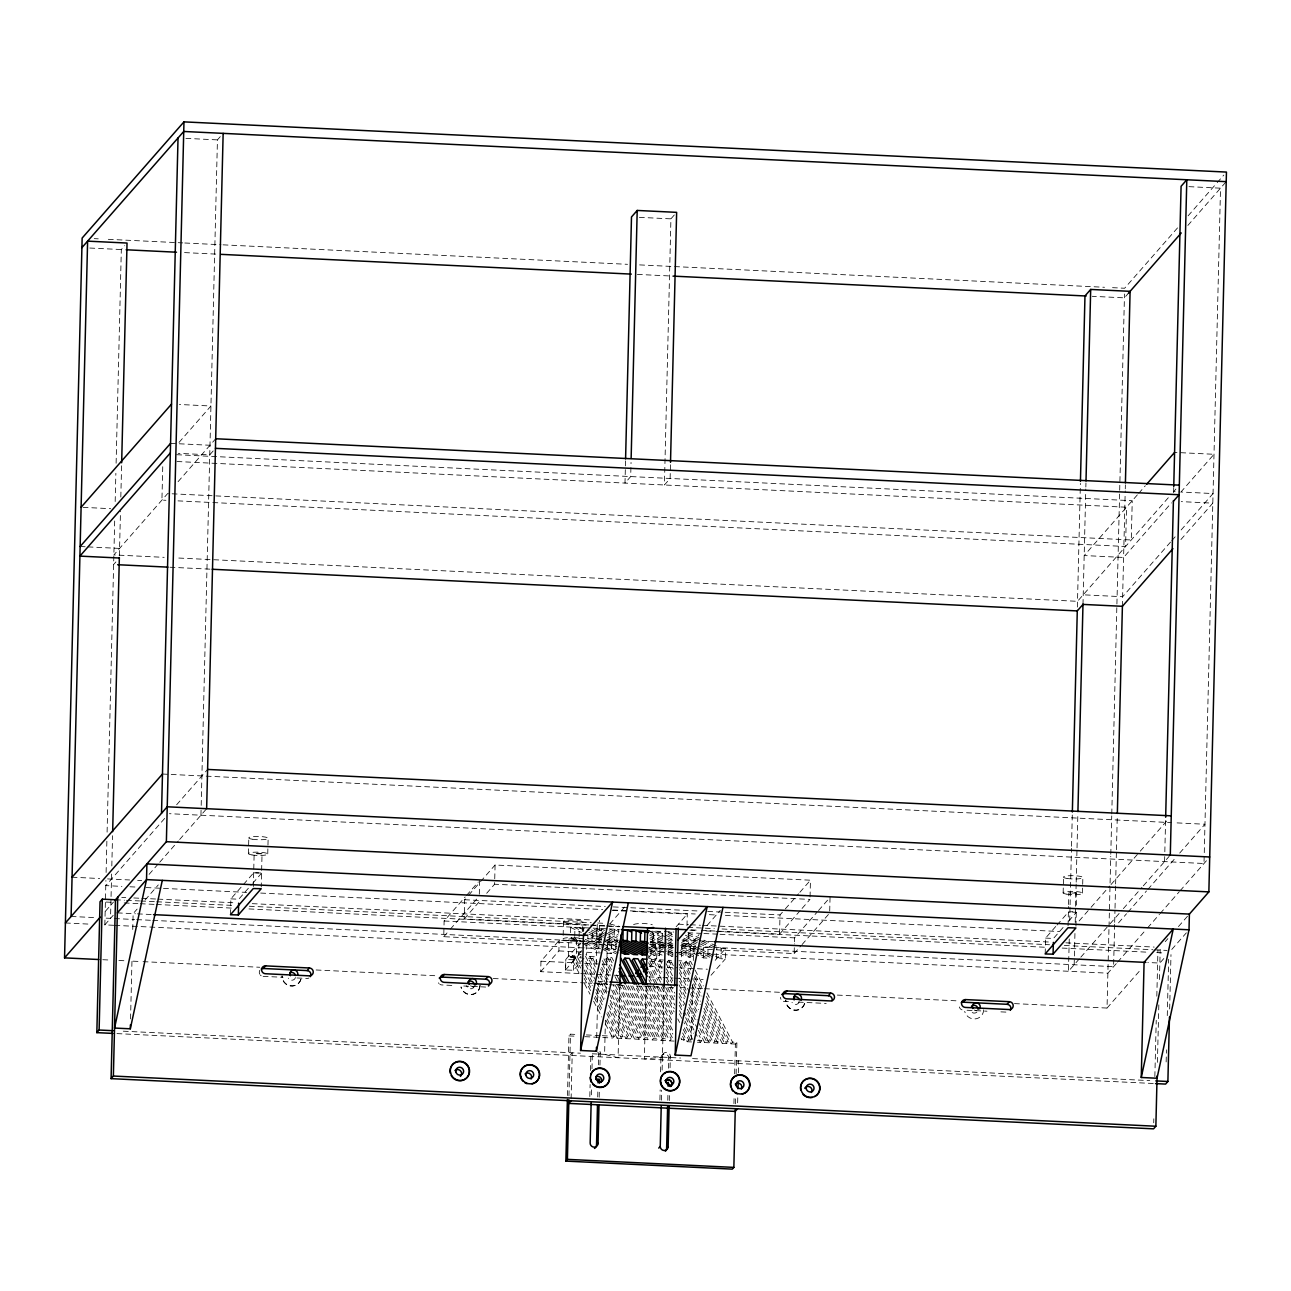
<?xml version="1.0" encoding="UTF-8"?>
<svg xmlns="http://www.w3.org/2000/svg" width="1291" height="1291" viewBox="0 0 1291 1291"><rect width="100%" height="100%" fill="white"/><g stroke="black" fill="none" stroke-linecap="round" stroke-linejoin="round"><path stroke-width="0.75" stroke-dasharray="5 3.75" d="M113.705 925.292L104.829 924.872L105.91 880.527M106.104 872.458L106.895 840.199M107.088 832.146L114.721 519.676M115.173 501.537L115.867 473.313M116.109 463.227L121.322 249.55L124.759 245.645M111.607 874.007L110.526 918.353L104.619 918.079M111.817 865.954L112.543 835.713M119.401 555.501L120.483 511.123M120.821 497.035L121.612 464.792M130.552 1018.889L131.956 961.295M132.747 929.536L133.134 913.641L137.104 909.106M162.747 466.713L161.924 500.101L165.942 500.295M200.944 815.202L201.138 807.133M201.186 805.39L217.437 139.88L220.874 135.975M230.476 914.561L230.863 898.859L242.272 885.836M248.421 853.771L248.808 838.069M253.343 886.562L254.149 853.625L258.668 853.157L262.041 853.819L261.234 886.933M267.753 853.851L268.141 838.133M580.692 943.285L443.749 936.701L444.12 920.999L465.163 896.987M588.728 924.937L464.179 918.95L464.647 899.746L467.294 896.729M479.3 894.227L479.639 880.478M486.675 893.275L494.614 884.222L495.082 865.018L810.458 880.204L810.038 897.487M578.804 973.511L540.703 971.671L540.961 961.214L559.148 940.445L602.945 942.559M540.703 971.671L558.89 950.918L559.148 940.445M563.166 935.33L563.489 921.742M583.952 958.261L573.462 970.235L565.555 970.041L565.829 959.391L578.949 944.415L580.514 944.011M565.555 970.041L565.829 959.391M568.347 956.663L568.798 939.041L572.268 938.557L576.69 939.251L576.254 956.873L568.347 956.663L576.27 956.696M570.428 932.667L570.557 927.422L574.947 927.632L582.144 931.005M567.491 1095.526L568.944 1035.898L570.461 1034.172L578.433 1034.559M568.96 1095.769L570.461 1034.172M573.462 970.235L573.72 959.762L584.21 947.788M574.737 936.362L574.947 927.632M571.106 1098.786L572.236 1052.811L569.944 1055.409M565.571 969.864L578.691 954.888L578.949 944.415M579.11 936.572L579.32 927.842L583.71 928.051L589.099 930.585M582.596 931.521L582.838 921.822M583.613 931.553L583.71 928.051M586.082 944.286L586.582 955.259L585.824 954.743M604.027 946.303L587.825 938.735L587.954 933.506M615.597 949.869L592.214 938.944L592.424 930.23M589.826 1096.575L590.116 1084.537M590.471 1070.481L590.858 1054.424A3.986 3.889 41.2 0 1 591.02 1053.424M591.343 1094.833L591.536 1086.812M591.988 1068.754L592.327 1054.699M600.186 940.849L596.587 939.154L596.845 928.697L601.219 928.907L606.625 931.424M596.264 964.361L597.281 922.984M596.7 1037.351L598.023 983.742M598.895 947.997L599.573 920.37M617.163 946.932L600.961 939.364L601.219 928.907M597.717 1096.947L597.911 1088.926M598.491 1064.849L598.734 1054.812A3.986 3.889 41.2 0 0 597.652 1051.971M599.185 1097.221L599.379 1089.201M599.96 1065.107L600.267 1053.069A3.986 3.889 41.2 0 0 598.379 1049.583M605.431 1020.132L604.591 1054.36L618.082 1057.732L619.858 985.243M606.125 991.94L607.399 939.59M616.92 943.156L609.723 939.8L609.949 931.069M607.077 953.242L611.45 953.452L611.708 942.979L586.517 931.214M625.538 460.903L624.989 483.076L630.702 476.573L631.041 462.452M617.711 941.688L614.113 940.009L614.371 929.536L618.744 929.746L618.663 933.232M615.968 948.417L616.097 943.188L607.093 938.993M646.129 986.502L644.37 1058.991L662.412 1057.151M652.488 942.64L652.778 931.021M674.338 214.951L670.917 218.857L664.413 484.98L670.126 478.461L670.513 462.339M666.059 947.788L653.44 941.897L653.698 931.424L650.777 931.295M655.521 945.093L651.132 944.883L650.874 955.34L655.263 955.55L655.521 945.093L650.115 942.559M656.667 958.632L656.941 947.997L649.034 947.788L648.776 958.261L656.683 958.471L650.099 966.12M666.834 946.319L657.829 942.107L658.087 931.634L662.461 931.844L662.202 942.317L673.031 947.368M650.89 941.107L659.879 945.319L659.62 955.792L650.632 951.58M659.911 1099.948L660.153 1089.911M660.589 1071.853L660.944 1057.797L662.461 1056.07A3.986 3.889 41.2 0 1 666.495 1052.326A3.986 3.889 41.2 0 1 670.352 1056.441L670.045 1068.48M661.379 1100.222L661.621 1090.185M662.122 1070.11L664.139 986.679M667.786 1100.319L667.996 1092.299M668.577 1068.222L668.819 1058.184L670.352 1056.441M669.271 1100.594L669.416 1094.574M649.567 935.007L673.014 945.948L668.544 945.738L668.286 956.211L672.756 956.421L672.934 949.45M681.519 956.841L681.777 946.368M698.528 950.111L684.101 943.382L684.198 939.88M681.519 942.591L690.54 946.803L690.282 957.26L685.908 957.051L686.15 946.577L680.744 944.06M686.99 925.825L687.28 914.044L630.121 911.301M699.302 948.643L688.49 943.592L688.749 933.119L684.359 932.909M691.363 1039.917L692.718 984.323M693.315 960.488L693.8 940.639L699.093 934.587M694.784 952.242L694.913 947.013L682.293 941.107M703.417 957.906L703.676 947.433L708.065 947.642L707.807 958.116L703.417 957.906L681.777 947.788M716.57 958.535L716.812 948.062M721.201 948.272L725.574 948.482L725.316 958.955L720.943 958.745L721.201 948.272L688.749 933.119M733.933 1103.611L734.127 1095.672M734.66 1073.838L735.386 1044.048L736.903 1042.321L732.53 1042.111L731.013 1043.838L706.371 996.426M735.402 1103.853L735.612 1095.413M736.128 1074.08L736.903 1042.321M737.645 1102.804L737.839 1094.816M738.387 1072.821L738.678 1060.815L736.386 1063.429M701.223 930.359L779.554 934.135L780.022 914.932L783.992 910.397M681.39 948.143L794.159 953.565L794.401 943.753M794.449 941.785L794.546 937.863L816.896 912.366M829.71 911.091L830.048 897.358L818.22 910.865M1045.194 953.791L1045.565 938.089L1055.715 926.502M1063.139 893.001L1063.526 877.299M1068.06 925.776L1068.528 906.46M1068.577 904.539L1068.867 892.839L1076 892.71L1076.436 906.492M1069.255 939.009L1068.464 971.268L1079.486 958.68M1069.706 920.87L1070.045 906.766M1070.094 904.749L1071.482 848.3M1071.53 846.283L1072.305 814.024M1077.372 607.077L1080.389 483.431M1074.177 964.748L1074.967 932.505M1075.209 922.42L1075.548 908.315M1075.597 906.298L1076.145 884.125M1076.194 882.108L1076.984 849.849M1077.033 847.832L1077.872 813.572M1082.988 604.414L1085.796 489.015M1085.844 486.997L1085.957 482.963M1075.952 926.163L1076.291 912.237L1074.806 911.769M1082.471 893.065L1082.859 877.364M1014.468 1003.607L1107.033 1008.061L1108.969 928.81M1109.017 926.793L1110.744 856.24M1110.793 854.222L1111.729 815.928M1111.777 813.911L1124.493 294.009M1114.633 924.324L1113.6 966.652L697.979 946.642M1114.682 922.307L1114.972 910.203M1115.021 908.186L1115.569 886.013M1115.618 883.996L1116.408 851.753M1116.457 849.736L1117.296 815.46M1122.395 606.302L1125.219 490.903M1125.268 488.886L1125.365 484.851M1153.718 1122.815L1153.815 1118.797M1154.848 1076.581L1156.236 1020.31M1156.817 996.2L1157.946 949.982M1157.414 1062.364L1158.834 1004.769M1159.447 979.53L1160.189 949.337M1164.579 861.597L1164.772 853.545M1164.821 851.786L1165.66 817.251M1173.6 492.694L1173.745 486.642M1166.144 1061.944L1166.451 1049.857M1167.274 1015.63L1168.662 959.261M1169.662 1008.997L1170.985 954.63M230.863 898.859L238.738 899.23L251.422 884.771M253.681 872.813L261.573 873.023L253.681 872.813L243.531 884.383M262.041 853.819L254.133 853.787M576.69 939.251L568.782 939.219M656.925 948.175L649.05 957.147M1045.565 938.089L1053.456 938.46L1063.606 926.89M1072.902 911.575L1068.383 912.221L1076.291 912.237M1076.759 893.049L1068.851 893.017M179.029 442.41L210.933 406.003L179.401 404.486M178.077 481.672L215.694 438.746M113.624 564.522L115.916 561.924M213.176 450.946L209.739 454.852L178.206 453.335M164.667 818.413L105.781 885.61L121.887 886.384M176.641 804.761L207.609 769.436M105.539 911.107L113.479 902.054M104.829 924.872L113.188 915.319M149.094 874.362L158.39 863.744M159.729 862.227L178.336 840.99M179.659 839.473L206.641 808.699M145.06 900.037L158.309 884.9M252.681 883.318L261.557 873.2M466.487 895.486L478.315 881.979M468.617 895.228L479.203 883.141M480.526 881.64L495.082 865.018M443.749 936.701L449.01 930.698M450.317 929.197L477.928 897.697M464.179 918.95L481.382 899.311M473.168 987.857L475.314 985.404M1177.521 227.894L1124.622 288.248L1112.552 287.667M1188.107 215.823L1215.864 184.145M1217.187 182.628L1223.803 175.092M1128.963 292.637L1124.396 297.85L1092.202 296.301M1187.865 225.425L1226.208 181.66M579.062 973.156L570.864 957.373L572.381 955.647L576.77 955.856L583.145 968.121M570.864 957.373L575.237 957.583L576.77 955.856M581.144 956.066L579.627 957.793L584 958.019M603.155 931.553L599.185 936.088L583.419 935.33M609.788 923.985L627.023 904.313M595.667 972.252L588.389 958.229L589.906 956.486L594.28 956.696L597.023 961.956M588.389 958.229L592.763 958.438L594.28 956.696M611.369 969.589L605.899 959.068L607.432 957.325L611.805 957.535L613.628 961.053M605.899 959.068L610.288 959.278L611.805 957.535M676.129 926.777L687.28 914.044M660.572 982.241L649.615 961.166L651.132 959.439L655.521 959.649L661.912 971.929M649.615 961.166L654.004 961.375L655.521 959.649M662.025 968.621L658.378 961.585L659.895 959.858L664.284 960.068M667.14 962.021L668.657 960.278L673.047 960.488L671.514 962.231L667.14 962.021L672.611 972.543M707.048 925.518L720.313 910.381M602.784 1037.528L612.741 1038.012L614.274 1036.27L606.076 1020.503M598.734 1054.812L600.267 1053.069M689.104 974.963L681.793 960.907L680.276 962.65L691.234 983.71M607.109 1018.938L617.13 1038.222L618.647 1036.495L623.02 1036.705L608.464 1008.658M690.136 973.398L684.666 962.86L686.183 961.117L690.556 961.327L694.203 968.363M617.13 1038.222L621.504 1038.432L623.02 1036.705M684.666 962.86L689.039 963.07L690.556 961.327M608.594 1005.334L625.893 1038.642L627.41 1036.915L631.783 1037.125L609.933 995.054M625.893 1038.642L630.266 1038.852L631.783 1037.125M611.886 995.248L634.639 1039.061L636.173 1037.335L640.546 1037.544L613.225 984.952M634.639 1039.061L639.029 1039.271L640.546 1037.544M615.178 985.146L643.402 1039.497L644.935 1037.754L649.308 1037.964L621.084 983.629M715.198 960.326L725.574 948.482M643.402 1039.497L647.792 1039.707L649.308 1037.964M623.94 985.566L652.165 1039.917L653.682 1038.174L658.071 1038.384L630.75 985.791M711.034 975.254L725.316 958.955M652.165 1039.917L656.554 1040.126L658.071 1038.384M1137.355 494.873L1084.182 555.55L1123.59 557.454L1171.453 502.845M1138.694 493.356L1145.327 485.771M632.703 985.985L660.927 1040.336L662.444 1038.593L666.834 1038.803L639.513 986.227M660.927 1040.336L665.301 1040.546L666.834 1038.803M641.466 986.453L669.69 1040.885L671.207 1039.158L643.886 986.469M785.315 908.896L798.548 893.792M799.871 892.291L810.458 880.204M662.154 1055.086L663.687 1053.343M682.519 1036.27L684.343 1039.788L682.826 1041.514L681.003 1038.012M779.554 934.135L800.727 909.977M802.05 908.461L809.99 899.407L494.614 884.222M682.649 1032.945L687.199 1041.724L688.732 1039.997L693.106 1040.207L683.988 1022.65M1168.307 497.729L1077.517 601.316L176.238 557.922M1175.907 489.047L1173.632 491.661L1179.538 491.936M1180.765 492.21L1214.008 454.287L1174.584 452.399M697.43 1042.224L700.351 1042.37L701.868 1040.627L699.125 1035.366M698.334 1030.283L704.725 1042.579L706.242 1040.836L710.631 1041.046L700.593 1021.73M704.725 1042.579L709.114 1042.789L710.631 1041.046M701.626 1020.164L713.487 1042.999L715.004 1041.256L719.394 1041.466L703.885 1011.628M794.159 953.565L800.743 946.061M802.05 944.576L829.661 913.06M713.487 1042.999L717.861 1043.209L719.394 1041.466M703.998 1008.303L722.25 1043.418L723.767 1041.676L728.156 1041.885L706.258 999.75M722.25 1043.418L726.623 1043.628L728.156 1041.885M1170.501 542.107L1122.637 596.716L1083.214 594.812M1171.825 540.59L1175.827 536.039M1181.136 529.955L1213.04 493.549L1181.507 492.032M1180.91 539.557L1212.814 503.151L1181.281 501.634M1056.99 925.066L1068.399 912.043M1068.674 921.096L1076.274 912.414M1079.131 920.935L1089.765 908.799M1091.089 907.283L1109.695 886.046M1111.035 884.529L1138.952 852.673M1140.276 851.156L1167.822 819.737M1080.825 957.164L1108.743 925.308M1110.066 923.791L1122.04 910.139M1123.364 908.622L1141.986 887.385M1143.31 885.868L1169.146 856.385M1118.539 922.839L1126.527 913.738M1127.85 912.221L1146.473 890.984M1147.796 889.467L1174.39 859.128M1179.7 853.061L1204.971 824.239L1173.422 822.722M1116.263 963.619L1107.888 973.172L696.285 953.355M1117.586 962.102L1146.23 929.407M1147.554 927.906L1159.463 914.318M1160.125 913.56L1179.296 891.694M1180.071 890.806L1209.715 856.982M1107.033 1008.061L1141.422 968.831M1165.224 941.672L1167.871 938.654M1178.441 926.583L1189.398 914.093M1163.82 958.535L1159.851 963.07L1147.796 962.505M1171.776 949.466L1186.364 932.828M578.691 954.888L581.16 954.42M573.72 959.762L565.813 959.568M185.904 138.363L217.437 139.88M1188.979 186.662L1220.511 188.179L1204.003 863.501L169.395 813.685M639.384 217.34L670.917 218.857M94.211 238.641L98.245 238.835M108.299 239.319L182.773 242.902M184.774 242.998L221.003 244.741M223.02 244.838L627.539 264.316M639.61 264.897L1104.499 287.28M89.789 248.033L124.178 249.679M184.548 252.6L218.76 254.246M637.367 274.402L673.595 276.145M170.557 443.362L209.981 445.266M176.641 454.706L1132.239 500.714L1131.271 539.977L167.636 493.582L113.866 554.92L164.167 557.341M176.964 461.516L1126.527 507.234L1125.574 546.496L178.013 500.876M83.076 507.347L110.671 508.686M80.155 546.513L86.061 546.803M88.03 546.9L119.579 548.417M169.96 567.233L210.191 569.17M162.472 774.035L1171.453 822.625M72.07 877.202L99.665 878.525M107.54 878.913L129.6 879.962M137.637 880.349L141.671 880.543M464.647 899.746L605.269 906.524M613.306 906.911L699.674 911.059M707.71 911.446L780.022 914.932M129.923 886.772L137.976 887.159M146.012 887.546L246.613 892.388M260.685 893.065L602.687 909.526M612.757 910.01L695.236 913.98M709.324 914.657L717.36 915.061M725.413 915.448L1059.362 931.521M612.386 910.445L628.152 911.204M121.757 897.374L125.776 897.568M133.796 897.955L139.831 898.246M141.832 898.342L155.888 899.02M157.889 899.117L236.188 902.877M252.245 903.652L591.536 919.999M678.404 924.178L688.442 924.663M690.459 924.759L700.497 925.244M702.498 925.34L1049.809 942.059M1065.866 942.833L1154.202 947.078M115.464 899.779L124.469 900.214M126.486 900.311L139.557 900.94M140.59 900.989L155.614 901.715M156.695 901.763L233.913 905.491M249.324 906.234L591.262 922.694M597.733 923L605.786 923.388M687.764 927.341L714.278 928.616M722.008 928.987L1049.535 944.754M1064.349 945.464L1152.96 949.74M1154.977 949.837L1167.064 950.418M590.729 925.034L604.801 925.712M606.802 925.808L619.89 926.518M691.169 929.875L699.206 930.262M106.072 902.054L112.107 902.344M124.194 902.925L138.282 903.603M140.283 903.7L154.371 904.378M156.389 904.475L232.864 908.154M248.969 908.929L589.083 925.308M591.1 925.405L619.26 926.76M689.83 930.149L697.882 930.537M705.919 930.924L713.971 931.311M715.989 931.408L1046.049 947.304M1062.138 948.078L1148.683 952.242M1156.736 952.629L1164.789 953.016M444.12 920.999L591.149 928.068M593.15 928.164L607.254 928.842M609.271 928.939L619.341 929.423M655.586 931.182L673.708 932.054M687.813 932.731L701.901 933.409M703.918 933.506L718.022 934.184M720.023 934.281L794.546 937.863M668.302 932.134L671.223 932.28L670.965 942.737L668.044 942.608M117.352 912.882L135.426 913.754M137.427 913.85L151.483 914.528M681.971 940.074L714.165 941.623M583.451 938.525L579.062 938.315L584.468 940.832M587.825 938.735L592.214 938.944M596.587 939.154L600.961 939.364M606.802 939.654L609.723 939.8M614.113 940.009L618.486 940.219M653.44 941.897L650.519 941.752A9.747 1.646 1.4 0 1 650.47 943.802M657.829 942.107L662.202 942.317M684.101 943.382L688.49 943.592M71.102 916.465L94.759 917.594M114.56 918.547L134.667 919.515M136.685 919.612L150.773 920.289M152.774 920.386L599.395 941.897M607.448 942.285L615.484 942.672M649.696 944.318L673.837 945.48M681.874 945.867L695.962 946.545M607.335 942.769L611.708 942.979M659.879 945.319L664.252 945.528M686.15 946.577L690.54 946.803M582.709 943.382L616.937 945.044M651.18 946.69L673.321 947.755M65.405 922.968L91.032 924.211M114.883 925.357L615.823 949.466M650.019 951.112L673.192 952.242M675.193 952.338L694.284 953.258M558.89 950.918L584.775 952.161M586.776 952.258L602.703 953.032M678.888 960.762L681.793 960.907M658.378 961.585L662.751 961.795M540.961 961.214L611.143 964.587M649.244 966.426L665.285 967.201M667.302 967.298L677.323 967.766M679.324 967.863L695.365 968.637M697.382 968.734L707.403 969.218M580.805 973.608L594.844 974.285M596.845 974.382L618.905 975.447M648.986 976.9L661.024 977.465M663.025 977.561L673.063 978.045M675.064 978.142L703.143 979.498M598.072 981.45L607.932 981.935M102.796 959.713L110.832 960.101M118.885 960.488L124.92 960.778M132.973 961.166L141.026 961.553M143.043 961.65L259.765 967.266M316.117 969.977L436.874 975.802M493.21 978.513L591.827 983.258M593.844 983.355L607.932 984.032M615.985 984.42L622.02 984.71M648.179 985.969L658.249 986.453M680.389 987.518L702.514 988.583M704.531 988.68L781.007 992.359M837.359 995.087L958.116 1000.896M597.765 984.145L607.609 984.63M609.594 984.726L623.392 985.388M658.862 987.099L635.204 985.953L662.444 1038.593M668.722 987.567L674.628 987.857M263.122 976.335L283.036 977.303M296.978 977.965L306.935 978.449A3.986 3.889 41.2 0 0 308.92 978.013M451.802 985.42L441.845 984.936A3.986 3.889 41.2 0 1 439.876 984.323M463.743 986.001L485.642 987.05M788.349 1001.622L784.379 1001.429A3.986 3.889 41.2 0 1 782.411 1000.815M798.306 1002.106L826.192 1003.446M967.072 1010.24L986.986 1011.192M1000.912 1011.87L1006.883 1012.144A3.986 3.889 41.2 0 0 1008.868 1011.724M586.388 1034.93L600.331 1035.608M602.316 1035.705L614.274 1036.27M681.374 1039.642L684.343 1039.788M697.495 1040.417L701.868 1040.627M568.944 1035.898L576.899 1036.286M584.871 1036.673L600.799 1037.431M669.69 1040.885L674.063 1041.095M687.199 1041.724L691.589 1041.95M731.013 1043.838L735.386 1044.048M123.291 1031.186L580.434 1053.198M592.279 1053.779L680.535 1058.023M692.557 1058.604L1149.765 1080.615M116.965 1033.607L1153.525 1083.504M609.723 923.969L619.357 926.373M687.974 934.587L700.593 940.477M702.385 941.317L715.02 947.223M685.392 935.217L712.438 947.852M686.425 937.54L697.237 942.591M699.044 943.431L708.065 947.642M683.843 938.17L700.077 945.738M668.641 932.909L672.256 934.587M683.068 939.638L695.688 945.528M701.11 949.482L713.729 955.372M715.537 956.211L720.943 958.745M667.867 934.377L673.273 936.895M700.335 950.951L712.955 956.841M658.087 931.634L663.493 934.168M665.285 935.007L672.498 938.379M681.535 944.011L712.18 958.325M653.698 931.424L666.317 937.314M668.125 938.17L673.531 940.687M680.76 945.48L698.786 953.904M700.593 954.743L707.807 958.116M649.325 931.214L672.756 942.156M650.341 933.538L666.576 941.107M668.383 941.946L673.789 944.479M668.383 943.366L673.789 945.9M681.003 949.272L693.638 955.162M680.228 950.741L694.655 957.47M668.641 947.158L672.256 948.853M679.469 952.209L690.282 957.26M667.867 948.627L676.887 952.839M678.695 953.694L685.908 957.051M650.874 942.527L667.092 950.111M668.899 950.951L672.498 952.629M650.099 943.995L666.317 951.58M668.125 952.419L677.146 956.631M651.116 946.319L672.756 956.421M614.371 929.536L619.761 932.054M609.981 929.326L617.179 932.683M609.207 930.795L618.195 934.991M608.416 932.263L617.421 936.459M649.857 953.032L655.263 955.55M596.845 928.697L618.437 938.783M594.263 929.326L606.867 935.2M608.658 936.04L617.663 940.251M591.681 929.956L618.679 942.559M590.907 931.424L605.301 938.137M607.141 940.429L616.146 944.625M579.32 927.842L584.726 930.375M589.341 934.361L605.527 941.93M607.383 944.205L616.388 948.401M570.557 927.422L581.353 932.473M583.161 933.312L601.154 941.72M605.818 947.142L618.421 953.032M585.243 939.364L603.236 947.772M605.043 948.611L615.839 953.662M586.259 941.672L611.45 953.452M583.677 942.317L574.689 938.105L570.299 937.895L581.111 942.946M585.485 943.156L598.072 949.03M582.903 943.786L599.105 951.338M650.567 937.314L663.154 943.205M649.873 938.799L662.461 944.689M648.518 946.948L662.896 953.678M649.615 949.272L662.202 955.162M695.123 970.106L703.337 985.921M706.984 992.94L732.53 1042.111M689.039 963.07L691.782 968.331M695.429 975.367L701.82 987.647M686.183 961.117L690.75 969.896M694.397 976.932L701.691 990.972M693.783 980.418L701.997 996.216M705.644 1003.236L726.623 1043.628M693.654 983.742L700.045 996.023M705.515 1006.56L723.767 1041.676M692.137 985.469L700.351 1001.283M679.244 964.216L688.361 981.773M692.024 988.793L700.222 1004.592M679.55 969.46L687.764 985.259M691.411 992.279L698.705 1006.335M703.272 1015.113L717.861 1043.209M679.421 972.785L689.459 992.101M690.378 993.844L698.592 1009.659M702.239 1016.679L715.004 1041.256M671.514 962.231L673.337 965.733M679.728 978.029L686.118 990.326M690.685 999.105L697.059 1011.386M668.657 960.278L673.224 969.057M679.615 981.354L685.989 993.634M689.636 1000.67L696.946 1014.71M679.001 984.839L685.392 997.136M689.039 1004.156L697.253 1019.955M698.157 1021.714L709.114 1042.789M666.108 963.586L672.498 975.867M679.792 989.923L684.359 998.701M688.91 1007.48L695.3 1019.761M699.867 1028.54L706.242 1040.836M666.414 968.831L672.789 981.112M679.179 993.408L686.473 1007.464M687.393 1009.207L697.43 1028.524M659.895 959.858L661.718 963.36M666.285 972.155L671.756 982.677M679.066 996.733L683.617 1005.511M687.264 1012.531L693.654 1024.828M666.592 977.4L669.319 982.661M670.239 984.42L674.806 993.199M679.356 1001.977L683.004 1008.997M683.923 1010.756L693.961 1030.073M694.865 1031.832L700.351 1042.37M666.463 980.708L669.206 985.985M670.11 987.744L674.677 996.523M679.244 1005.302L684.714 1015.839M685.634 1017.582L693.832 1033.397M654.004 961.375L661.299 975.431M667.689 987.712L674.983 1001.768M679.55 1010.546L681.374 1014.064M685.021 1021.084L692.315 1035.124M651.132 959.439L662.089 980.498M665.736 987.534L674.854 1005.092M679.421 1013.871L683.068 1020.891M661.476 984L674.257 1008.578M684.295 1027.894L690.669 1040.191M648.582 962.731L657.7 980.289M661.363 987.325L674.128 1011.902M677.775 1018.922L679.599 1022.44M683.246 1029.46L688.732 1039.997M650.712 971.494L658.007 985.549M658.926 987.292L672.611 1013.645M648.76 971.3L672.482 1016.953M649.066 976.545L672.789 1022.198M637.076 986.195L665.301 1040.546M628.314 985.775L656.554 1040.126M626.377 985.582L653.682 1038.174M610.288 959.278L612.112 962.779M607.432 957.325L611.982 966.088M616.533 974.866L619.26 980.111M615.016 976.593L647.792 1039.707M603.962 958.874L610.336 971.139M617.614 985.162L644.935 1037.754M602.429 960.601L609.723 974.624M602.3 963.925L609.594 977.949M601.703 967.411L608.077 979.675M613.532 990.197L639.029 1039.271M600.654 968.96L607.948 982.984M611.579 990.003L636.173 1037.335M592.763 958.438L596.41 965.442M600.041 972.462L608.239 988.228M589.906 956.486L595.361 967.007M599.928 975.77L609.029 993.295M596.571 973.995L606.592 993.279M610.24 1000.299L630.266 1038.852M585.517 956.276L594.635 973.801M598.266 980.821L605.56 994.845M610.11 1003.607L627.41 1036.915M585.824 961.521L595.845 980.805M596.749 982.548L604.946 998.33M585.694 964.829L593.892 980.611M597.539 987.615L603.914 999.88M586.001 970.074L592.375 982.338M596.006 989.358L603.3 1003.381M607.851 1012.144L621.504 1038.432M584.048 969.88L592.246 985.646M595.877 992.666L603.171 1006.69M606.802 1013.693L618.647 1036.495M575.237 957.583L580.708 968.105M584.355 975.125L590.713 987.389M595.28 996.152L601.654 1008.416M572.381 955.647L579.675 969.67M584.226 978.433L590.6 990.697M594.231 997.717L601.525 1011.741M584.516 983.677L589.987 994.183M593.618 1001.203L601.816 1016.985M605.463 1023.989L612.741 1038.012M648.921 979.869L672.595 1025.522M650.131 986.873L672.901 1030.767M648.276 986.695L672.853 1034.091M645.839 986.663L673.16 1039.336M660.944 1057.797A3.986 3.889 41.2 0 1 664.978 1054.069A3.986 3.889 41.2 0 1 668.819 1058.184M976.222 1010.675A3.986 3.889 41.2 0 1 974.269 1010.046M804.567 1003.672A9.747 9.505 41.2 0 1 785.686 1000.283M983.677 1009.82A9.747 9.505 41.2 0 1 964.667 1011.386M976.884 1012.112A3.986 3.889 41.2 0 1 970.332 1010.046M799.242 1001.8A3.986 3.889 41.2 0 1 791.996 1002.397M804.696 1003.527A9.747 9.505 41.2 0 1 785.816 1000.138M300.851 979.433A9.747 9.505 41.2 0 1 281.971 976.028M479.945 985.566A9.747 9.505 41.2 0 1 460.952 987.131M474.491 985.985A3.986 3.889 41.2 0 1 470.537 985.791M474.233 986.146A3.986 3.889 41.2 0 1 466.616 985.791M295.51 977.545A3.986 3.889 41.2 0 1 288.264 978.142M300.981 979.288A9.747 9.505 41.2 0 1 282.1 975.883M480.074 985.42A9.747 9.505 41.2 0 1 461.081 986.986M962.069 1009.852A3.986 3.889 41.2 0 1 959.342 1006.948M781.007 999.315A3.986 3.889 41.2 0 1 780.522 997.314M439.085 983.661A3.986 3.889 41.2 0 1 438.472 982.822M261.169 975.722A3.986 3.889 41.2 0 1 260.362 975.06M259.765 974.205A3.986 3.889 41.2 0 1 259.862 970.283M633.607 924.695A9.747 1.646 1.4 0 1 642.095 923.501A9.747 1.646 1.4 0 1 652.294 924.759M580.385 940.429A9.747 1.646 1.4 0 1 564.248 939.832A9.747 1.646 1.4 0 1 571.59 937.573M574.124 937.637A9.747 1.646 1.4 0 1 580.53 938.444M1067.173 878.477A9.747 1.646 1.4 0 0 1082.826 877.799A9.747 1.646 1.4 0 0 1069.577 875.718A9.747 1.646 1.4 0 0 1067.173 878.477M252.455 839.247A9.747 1.646 1.4 0 0 268.108 838.569A9.747 1.646 1.4 0 0 254.86 836.487A9.747 1.646 1.4 0 0 252.455 839.247M567.136 922.936A9.747 1.646 1.4 0 0 582.79 922.242A9.747 1.646 1.4 0 0 569.557 920.176A9.747 1.646 1.4 0 0 567.136 922.936M1066.786 894.179A9.747 1.646 1.4 0 0 1082.439 893.501A9.747 1.646 1.4 0 0 1069.19 891.419A9.747 1.646 1.4 0 0 1066.786 894.179M252.068 854.949A9.747 1.646 1.4 0 0 267.721 854.271A9.747 1.646 1.4 0 0 254.488 852.205A9.747 1.646 1.4 0 0 252.068 854.949"/><path stroke-width="1.5" d="M98.762 959.52L64.55 957.874L82.14 238.06L183.968 121.87L1226.45 172.074L1208.86 891.887L1189.027 914.512M71.102 916.465L87.61 241.143L127.034 243.047L121.661 462.775M112.946 1033.413L96.841 1032.639L100.036 901.747L102.312 899.149L116.416 899.827M96.841 1032.639L99.117 1030.024L102.312 899.149M112.656 831.678L119.353 557.518M1157.091 1076L1155.865 1126.236L1153.573 1128.834L111.091 1078.647L115.464 899.779M111.091 1078.647L113.366 1076.048L117.739 897.18M1141.26 1077.485L1173.245 929.036L1144.084 962.311L1141.26 1077.485L1157.026 1078.243L1189.011 929.794L1189.398 914.093L146.9 863.905L146.529 879.607L114.544 1028.056L130.31 1028.814L130.407 1024.844M161.52 813.298L178.029 137.992M114.802 900.537L166.378 841.7L183.968 121.87M206.641 808.699L223.149 133.376M238.351 914.948L261.202 888.724L253.294 888.515L230.46 914.738L238.351 914.948L238.641 903.167M735.257 1109.808L733.853 1167.387L732.336 1169.13L565.878 1161.109L567.394 1099.496M565.878 1161.109L567.411 1159.366L568.863 1099.754M580.595 1050.487L583.419 935.33L612.58 902.054L580.595 1050.487L596.361 1051.261L628.346 902.812M591.149 1102.869L590.165 1143.003A3.986 3.889 41.2 0 0 594.021 1147.118A3.986 3.889 41.2 0 0 598.056 1143.374L598.992 1105.241M596.361 1051.261L596.458 1047.275M594.473 1148.425A3.986 3.889 41.2 0 0 596.539 1145.117L597.507 1104.983M598.056 1082.907L598.153 1078.889M599.524 1083.181L599.621 1079.163M625.586 458.886L631.493 216.969L637.205 210.449L676.629 212.353L670.513 462.339M631.138 458.418L637.205 210.449M619.906 983.226L621.084 934.91M648.066 952.193L622.875 940.429L623.117 929.956L627.507 930.165L631.105 931.844M619.987 950.095L628.975 954.291L624.602 954.081L624.683 950.596M647.033 949.902L627.248 940.639L627.507 930.165M647.808 948.417L631.622 940.849L631.88 930.375L636.173 930.585L641.579 933.103M646.71 946.109L635.914 941.058L636.173 930.585M647.517 944.641L640.304 941.268L640.562 930.795L648.55 932.683M619.502 942.527L646.501 955.13L642.111 954.92L642.208 951.435M643.58 971.865L643.757 964.893M648.292 943.156L644.677 941.478L644.935 931.005M646.178 984.5L647.566 928.116L653.585 927.503M658.733 1148.102L660.25 1146.376L661.234 1106.242M664.139 986.679L665.559 928.277M665.398 1151.201A3.986 3.889 41.2 0 0 666.624 1148.49L667.641 1106.339M668.141 1086.28L668.238 1082.261M666.624 1148.49L668.141 1146.747L669.125 1106.613M674.677 985.888L676.081 928.745M722.96 907.363L690.975 1055.812L675.209 1055.054L678.308 928.1M737.984 1088.813L738.145 1082.81M1053.069 954.162L1075.903 927.955L1068.012 927.745L1045.177 953.968L1053.069 954.162L1053.359 942.382M1072.353 812.007L1077.291 610.417M1080.438 481.414L1084.973 295.946L1090.685 289.442L1130.093 291.33L1125.413 482.85M1077.92 811.555L1082.988 603.914M1086.005 480.946L1090.685 289.442M1117.344 813.443L1122.412 605.818M1165.66 817.251L1173.406 500.763M1173.745 486.642L1181.087 186.275L1186.8 179.772L1170.292 855.094M1155.542 1083.601L1165.612 1084.085L1167.887 1081.487L1169.468 1017.05M130.31 1028.814L162.295 880.365M675.209 1055.054L707.194 906.605L678.017 939.88M81.914 247.646L183.725 131.472L1226.208 181.66M81.107 507.25L171.525 404.099M80.155 546.513L170.557 443.362M170.331 452.963L79.913 556.114L119.337 558.019M72.07 877.202L162.472 774.035M65.405 922.968L167.217 806.794L1209.715 856.982M64.55 957.874L100.246 917.143M117.352 912.882L146.529 879.607L1189.011 929.794M261.331 968.912A3.986 3.889 41.2 0 1 263.316 968.492L265.607 965.878L309.404 967.992A3.986 3.889 41.2 0 1 313.245 972.107A3.986 3.889 41.2 0 1 309.211 975.851L265.413 973.737A3.986 3.889 41.2 0 1 261.573 969.622A3.986 3.889 41.2 0 1 265.607 965.878M263.316 968.492L307.129 970.59L309.404 967.992M439.214 978.11A3.986 3.889 41.2 0 1 442.038 977.093L444.314 974.495L488.111 976.593A3.986 3.889 41.2 0 1 491.968 980.708A3.986 3.889 41.2 0 1 487.933 984.452L444.12 982.338A3.986 3.889 41.2 0 1 440.279 978.223A3.986 3.889 41.2 0 1 444.314 974.495M442.038 977.093L485.836 979.207L488.111 976.593M1128.366 293.315L1181.249 232.961M642.983 984.726L629.33 958.39L624.941 958.18L623.424 959.907L636.173 984.452M647.098 976.367L637.996 958.793L633.703 958.6L632.187 960.326L644.935 984.92M646.759 959.229L642.385 959.019L640.852 960.746L647.243 973.043M635.656 973.236L638.287 970.235M640.901 967.249L643.531 964.248M571.058 1100.787L568.766 1103.402L735.225 1111.406L737.5 1108.808M1146.666 484.254L1174.584 452.399M596.539 1145.117L598.056 1143.374M1173.39 501.263L1179.103 494.743L215.452 448.348M1172.922 548.659L1122.395 606.302L1082.988 604.414L1077.275 610.917L212.208 569.266M781.749 994.603A3.986 3.889 41.2 0 1 784.573 993.586L786.848 990.972L830.646 993.086A3.986 3.889 41.2 0 1 834.502 997.201A3.986 3.889 41.2 0 1 830.452 1000.945L786.655 998.831A3.986 3.889 41.2 0 1 782.814 994.716A3.986 3.889 41.2 0 1 786.848 990.972M784.573 993.586L828.37 995.7L830.646 993.086M961.295 1002.623A3.986 3.889 41.2 0 1 963.28 1002.187L965.555 999.589L1009.368 1001.687A3.986 3.889 41.2 0 1 1013.209 1005.802A3.986 3.889 41.2 0 1 1009.175 1009.546L965.361 1007.432A3.986 3.889 41.2 0 1 961.521 1003.317A3.986 3.889 41.2 0 1 965.555 999.589M963.28 1002.187L1007.077 1004.301L1009.368 1001.687M641.078 974.076L635.898 973.592M126.179 249.776L176.496 252.213M220.777 254.343L631.331 274.112M673.595 276.145L1086.151 296.01M215.694 438.746L1179.328 485.142M117.659 564.716L167.943 567.136M207.609 769.436L1171.244 815.831M166.378 841.7L1208.86 891.887M622.875 926.583L686.893 929.746M621.342 929.52L649.551 930.892M153.5 914.625L585.13 935.41M714.165 941.623L1145.795 962.408M622.875 940.429L627.248 940.639M631.622 940.849L635.914 941.058M640.304 941.268L644.677 941.478M620.923 975.544L624.925 975.738M628.943 975.931L632.945 976.125M636.963 976.319L640.965 976.512M609.901 982.015L676.92 985.243M99.117 1030.024L113.221 1030.702M1155.8 1080.906L1167.887 1081.487M113.366 1076.048L1155.865 1126.236M567.411 1159.366L733.853 1167.387M620.293 941.058L647.275 953.662M620.519 944.834L642.111 954.92M619.745 946.303L637.738 954.711L633.365 954.501L620.761 948.611M621.003 952.403L624.602 954.081M642.385 959.019L647.856 969.541M624.941 958.18L638.609 984.468M620.568 957.954L634.22 984.258M619.825 964.764L628.927 982.29M619.212 968.25L626.506 982.273M619.083 971.558L625.457 983.839M619.26 980.111L621.084 983.629M633.703 958.6L647.356 984.936M595.942 1076.742A3.986 3.889 41.2 0 1 601.186 1082.374M665.236 1080.712A3.986 3.889 41.2 0 1 670.804 1080.987A3.986 3.889 41.2 0 1 670.675 1086.538A3.986 3.889 41.2 0 0 670.755 1080.97A3.986 3.889 41.2 0 0 665.188 1080.712M595.684 1078.921A3.986 3.889 41.2 0 1 599.427 1082.019M665.769 1082.294A3.986 3.889 41.2 0 1 669.609 1086.409M668.141 1146.747A3.986 3.889 41.2 0 1 664.107 1150.491A3.986 3.889 41.2 0 1 660.25 1146.376M972.865 1008.545A3.986 3.889 41.2 0 1 976.416 1002.817A3.986 3.889 41.2 0 1 979.691 1008.868M794.143 999.944A3.986 3.889 41.2 0 1 797.709 994.215A3.986 3.889 41.2 0 1 800.969 1000.267M971.445 1006.302A3.986 3.889 41.2 0 1 978.11 1009.401M793.562 997.104A3.986 3.889 41.2 0 1 799.29 999.767M469.133 984.291A3.986 3.889 41.2 0 1 472.7 978.562A3.986 3.889 41.2 0 1 475.959 984.613M290.427 975.689A3.986 3.889 41.2 0 1 293.46 969.977A3.986 3.889 41.2 0 1 297.672 975.092M467.729 982.048A3.986 3.889 41.2 0 1 474.281 984.113M289.846 972.849A3.986 3.889 41.2 0 1 295.558 975.512M1007.077 1004.301A3.986 3.889 41.2 0 1 1010.353 1010.353M828.37 995.7A3.986 3.889 41.2 0 1 832.05 1000.815M485.836 979.207A3.986 3.889 41.2 0 1 488.466 986.034M307.129 970.59A3.986 3.889 41.2 0 1 310.389 976.658M804.713 1088.232A3.986 3.889 41.2 0 1 810.135 1087.054A3.986 3.889 41.2 0 1 811.442 1092.493M735.273 1084.085A3.986 3.889 41.2 0 1 741.357 1089.12M525.017 1073.967A3.986 3.889 41.2 0 1 531.101 1079.002M454.932 1070.578A3.986 3.889 41.2 0 1 460.516 1070.852A3.986 3.889 41.2 0 1 460.371 1076.404M800.727 1090.088A9.747 9.505 41.2 0 1 807.02 1078.873A9.747 9.505 41.2 0 1 818.93 1084.424A9.747 9.505 41.2 0 1 814.718 1096.592M812.378 1097.447A9.747 9.505 41.2 0 1 803.115 1094.51M730.658 1086.715A9.747 9.505 41.2 0 1 737.758 1075.29A9.747 9.505 41.2 0 1 749.393 1082.649A9.747 9.505 41.2 0 1 742.293 1094.074M737.306 1093.832A9.747 9.505 41.2 0 1 734.999 1092.751M733.046 1091.137A9.747 9.505 41.2 0 1 731.561 1089.071M590.6 1075A9.747 9.505 41.2 0 1 604.14 1069.432A9.747 9.505 41.2 0 1 607.609 1083.811A9.747 9.505 41.2 0 1 592.876 1084.392M591.391 1082.326A9.747 9.505 41.2 0 1 590.213 1077.469M522.79 1081.019A9.747 9.505 41.2 0 1 524.436 1066.431A9.747 9.505 41.2 0 1 538.605 1070.917A9.747 9.505 41.2 0 1 532.037 1083.94M527.051 1083.698A9.747 9.505 41.2 0 1 524.743 1082.633M450.317 1073.224A9.747 9.505 41.2 0 1 461.597 1061.815A9.747 9.505 41.2 0 1 467.439 1077.065A9.747 9.505 41.2 0 1 451.221 1075.581M660.814 1083.052A9.747 9.505 41.2 0 0 676.839 1088.135A9.747 9.505 41.2 0 0 672.918 1071.869A9.747 9.505 41.2 0 0 660.814 1083.052M590.745 1079.679A9.747 9.505 41.2 0 0 606.754 1084.747A9.747 9.505 41.2 0 0 602.832 1068.496A9.747 9.505 41.2 0 0 590.745 1079.679M800.985 1089.798A9.747 9.505 41.2 0 0 817.009 1094.881A9.747 9.505 41.2 0 0 813.072 1078.614A9.747 9.505 41.2 0 0 800.985 1089.798M730.9 1086.425A9.747 9.505 41.2 0 0 746.924 1091.508A9.747 9.505 41.2 0 0 742.987 1075.242A9.747 9.505 41.2 0 0 730.9 1086.425M520.66 1076.307A9.747 9.505 41.2 0 0 536.669 1081.374A9.747 9.505 41.2 0 0 532.747 1065.107A9.747 9.505 41.2 0 0 520.66 1076.307M450.575 1072.934A9.747 9.505 41.2 0 0 466.584 1078.001A9.747 9.505 41.2 0 0 462.662 1061.735A9.747 9.505 41.2 0 0 450.575 1072.934M455.852 1072.014A3.986 3.889 41.2 0 0 462.404 1074.096A3.986 3.889 41.2 0 0 460.806 1067.431A3.986 3.889 41.2 0 0 455.852 1072.014M525.937 1075.387A3.986 3.889 41.2 0 0 532.489 1077.469A3.986 3.889 41.2 0 0 530.875 1070.804A3.986 3.889 41.2 0 0 525.937 1075.387M596.022 1078.76A3.986 3.889 41.2 0 0 602.574 1080.841A3.986 3.889 41.2 0 0 600.961 1074.193A3.986 3.889 41.2 0 0 596.022 1078.76M666.108 1082.132A3.986 3.889 41.2 0 0 672.659 1084.214A3.986 3.889 41.2 0 0 671.046 1077.565A3.986 3.889 41.2 0 0 666.108 1082.132M736.193 1085.505A3.986 3.889 41.2 0 0 742.745 1087.587A3.986 3.889 41.2 0 0 741.131 1080.938A3.986 3.889 41.2 0 0 736.193 1085.505M806.278 1088.878A3.986 3.889 41.2 0 0 812.83 1090.96A3.986 3.889 41.2 0 0 811.216 1084.311A3.986 3.889 41.2 0 0 806.278 1088.878M660.572 1083.343A9.747 9.505 41.2 0 0 676.581 1088.426A9.747 9.505 41.2 0 0 672.659 1072.159A9.747 9.505 41.2 0 0 660.572 1083.343"/></g></svg>
